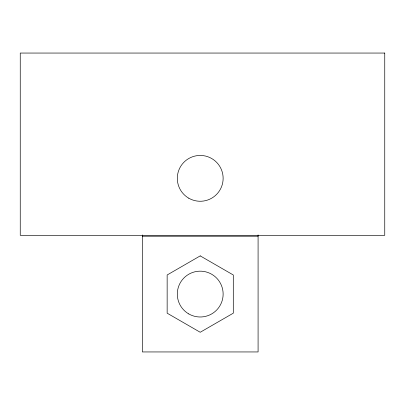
<?xml version="1.0" encoding="UTF-8"?>
<svg xmlns="http://www.w3.org/2000/svg" width="405" height="405" viewBox="0 0 405 405"><rect width="100%" height="100%" fill="white"/><g stroke="black" fill="none" stroke-linecap="round" stroke-linejoin="round"><path stroke-width="0.61" d="M142.357 236.216L258.086 236.216M258.086 234.951L258.086 351.945L142.357 351.945L142.357 234.951M200.222 255.889L167.149 274.985L167.149 313.176L200.222 332.272L233.295 313.176L233.295 274.985L200.222 255.889M384.75 53.055L20.25 53.055L20.25 235.305L384.75 235.305L384.75 53.055M188.765 198.197A22.913 22.913 0 0 0 223.135 178.352A22.913 22.913 0 0 0 188.765 158.507A22.913 22.913 0 0 0 188.765 198.197M188.765 313.926A22.913 22.913 0 0 0 223.135 294.081A22.913 22.913 0 0 0 188.765 274.236A22.913 22.913 0 0 0 188.765 313.926"/></g></svg>
